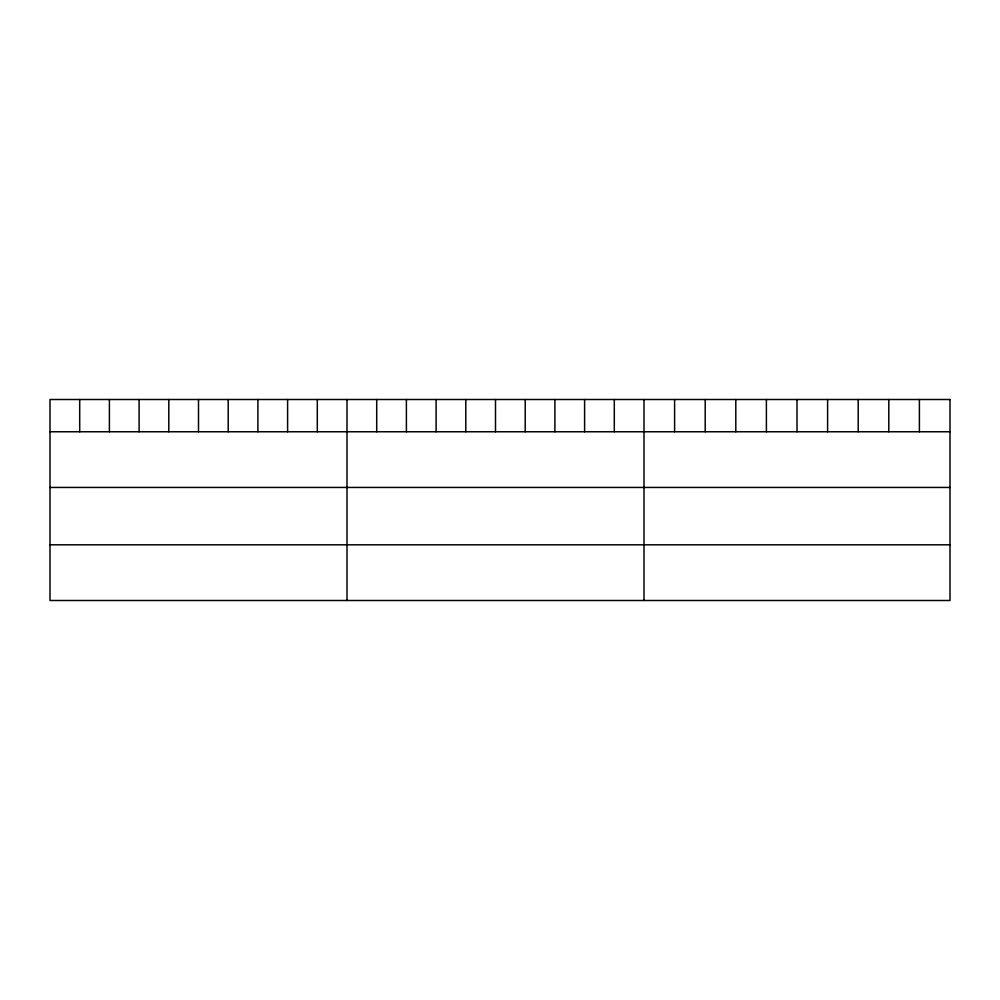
<?xml version="1.0" encoding="UTF-8"?>
<svg xmlns="http://www.w3.org/2000/svg" width="1000" height="1000" viewBox="0 0 1000 1000"><rect width="100%" height="100%" fill="white"/><g stroke="black" fill="none" stroke-linecap="round" stroke-linejoin="round"><path stroke-width="1.5" d="M50 431.763L950 431.763M50 487.438L950 487.438M50 544.812L950 544.812M919.4 399.5L919.4 431.763M888.8 399.5L888.8 431.763M858.2 399.5L858.2 431.763M827.6 399.5L827.6 431.763M797 399.5L797 431.763M766.4 399.5L766.4 431.763M735.8 399.5L735.8 431.763M705.2 399.5L705.2 431.763M674.6 399.5L674.6 431.763M644 399.5L644 600.5M614.3 399.5L614.3 431.763M584.6 399.5L584.6 431.763M554.9 399.5L554.9 431.763M525.2 399.5L525.2 431.763M495.5 399.5L495.5 431.763M465.8 399.5L465.8 431.763M436.1 399.5L436.1 431.763M406.4 399.5L406.4 431.763M376.7 399.5L376.7 431.763M347 399.5L347 600.5M317.3 399.5L317.3 431.763M287.6 399.5L287.6 431.763M257.9 399.5L257.9 431.763M228.2 399.5L228.2 431.763M198.5 399.5L198.5 431.763M168.8 399.5L168.8 431.763M139.1 399.5L139.1 431.763M109.4 399.5L109.4 431.763M79.7 399.5L79.7 431.763M950 399.5L50 399.5L50 600.5L950 600.5L950 399.5"/></g></svg>
